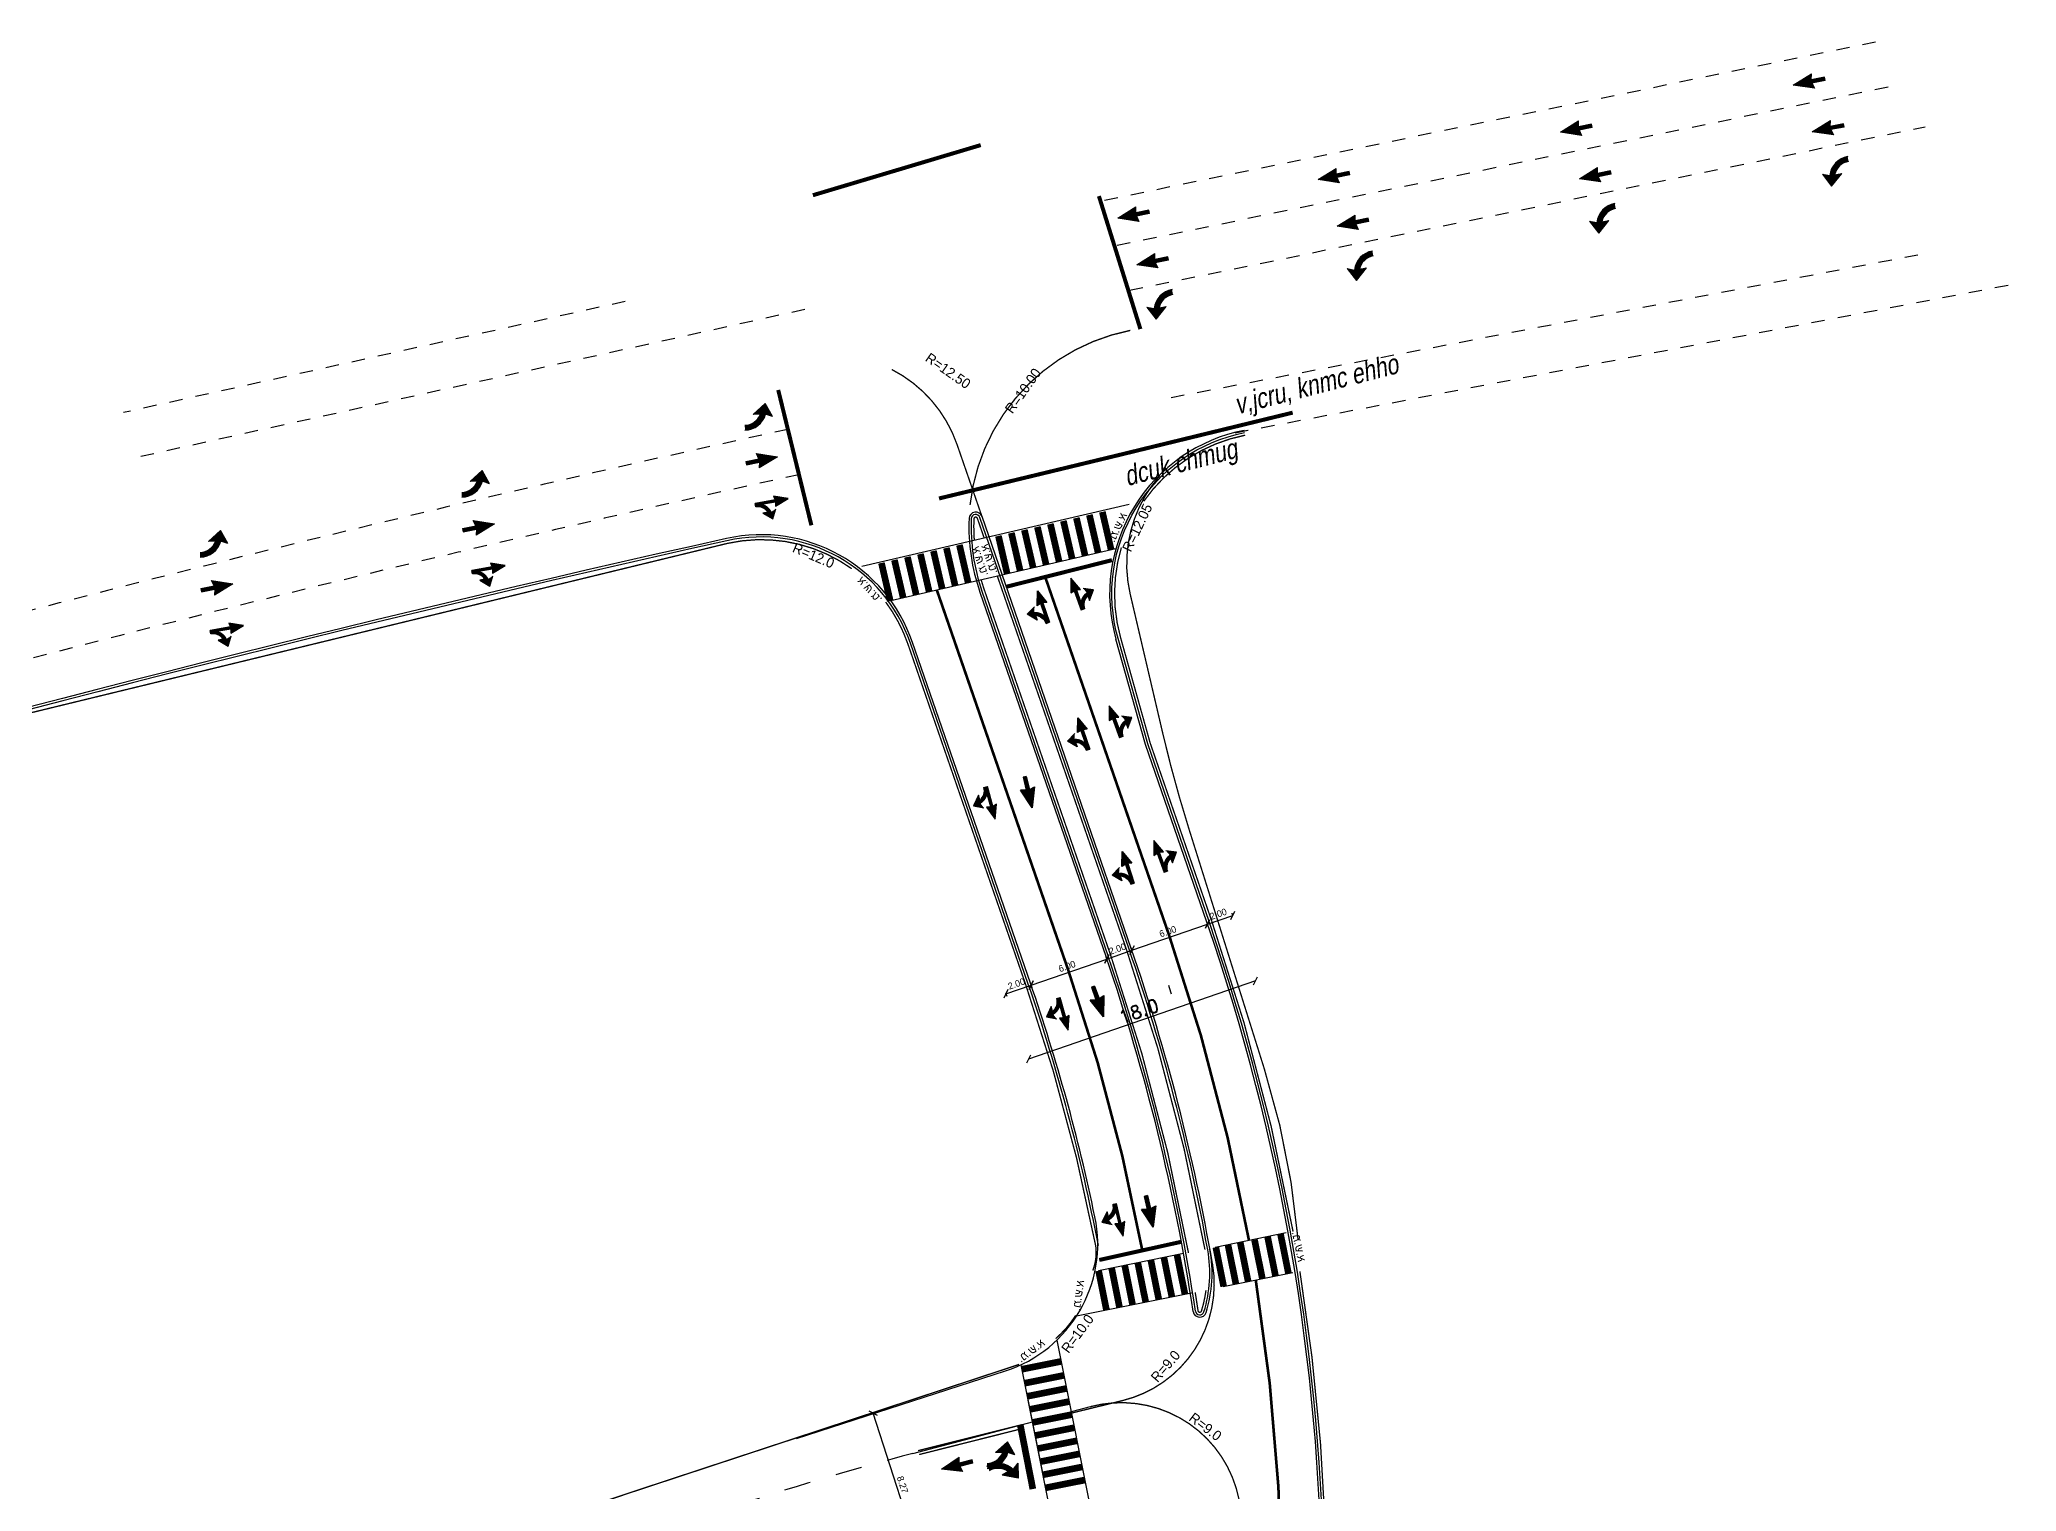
# Model space of a CAD drawing. Extents: x 183304 to 184528, y 666784 to 667526.
# Drawn here: x 184380 to 184528.2, y 667417.6 to 667526.4 of the extents above; entities that cross this region are included whole.
import ezdxf
from ezdxf.enums import TextEntityAlignment as Align

# ---------------------------------------------------------------- set-up
doc = ezdxf.new("R2010")
doc.units = 0
for name, pattern in [('1-1', [2, 1, -1]), ('D1', [2, 1, -1]), ('DASHED', [0.75, 0.5, -0.25])]:
    doc.linetypes.add(name, pattern=pattern)
for name, color, linetype in [('0-XREF', 7, 'Continuous'), ('1-1', 7, '1-1'), ('816', 7, '1-1'), ('818', 10, '1-1'), ('ASMADE', 190, 'D1'), ('D-Cross', 151, 'Continuous'), ('D-D13', 7, 'Continuous'), ('D-Dim', 7, 'Continuous'), ('D-EV-INSIDE', 2, 'Continuous'), ('D-Nativ', 7, '1-1'), ('D-Parking', 123, 'DASHED'), ('D-Road', 7, 'Continuous'), ('d-sdwlk', 7, 'Continuous'), ('D-SEVA', 7, 'Continuous'), ('D-TEXT', 7, 'Continuous'), ('Layer6', 11, 'D1'), ('TR-TXT', 2, 'Continuous'), ('zeva', 7, 'Continuous')]:
    doc.layers.add(name, color=color, linetype=linetype)
doc.styles.add('0-Techno', font='0-techno')
doc.styles.add('DDIM', font='heb.shx')
doc.styles.add('MIR2', font='mirym.shx', dxfattribs={"width": 0.8, "oblique": 10})
doc.styles.add('oron', font='oron.shx')
doc.styles.add('ROMAND', font='romand')
doc.dimstyles.new('D-Dim250', dxfattribs={"dimtxt": 0.5, "dimasz": 0.5, "dimexe": 0.18, "dimexo": 0.0625, "dimgap": 0.2, "dimtad": 1, "dimtoh": 1, "dimzin": 0, "dimdsep": 46, "dimtxsty": 'oron', "dimblk": 'OBLIQUE', "dimcen": 0.09, "dimadec": 0, "dimazin": 0, "dimtfac": 1, "dimtofl": 0, "dimtmove": 0, "dimatfit": 3, "dimfxl": 1, "dimtolj": 1, "dimtzin": 0, "dimarcsym": 0})
doc.dimstyles.new('DDIM', dxfattribs={"dimscale": 1.35, "dimtxt": 0.75, "dimasz": 0.35, "dimexe": 0, "dimexo": 0.5, "dimgap": 0.15, "dimtad": 1, "dimdec": 1, "dimzin": 0, "dimdsep": 46, "dimtxsty": 'ROMAND', "dimblk1": 'OBLIQUE', "dimblk2": 'OBLIQUE', "dimsah": 1, "dimcen": 0.5, "dimse1": 1, "dimse2": 1, "dimadec": 0, "dimazin": 0, "dimtfac": 0.75, "dimtdec": 1, "dimtmove": 2, "dimatfit": 3, "dimldrblk": 'OBLIQUE', "dimfxl": 1, "dimtolj": 1, "dimtzin": 0, "dimarcsym": 0})

# ---------------------------------------------------------------- blocks, each defined once
blk = doc.blocks.new('DD-13SS')
at = {"layer": 'D-D13'}
for p, q in [((-0.55, -1.5), (0, 0)), ((0, 0), (0.55, -1.5)), ((-0.125, -1.4), (-0.55, -1.5)), ((-0.125, -2.4), (-0.125, -1.4)), ((0.125, -1.4), (0.55, -1.5)), ((0.125, -2.4), (0.125, -1.4)), ((-0.125, -2.4), (0.125, -2.4))]:
    blk.add_line(p, q, dxfattribs=at)
for points in [[(-0.125, -1.4), (-0.55, -1.5), (0, 0)], [(0.125, -1.4), (0, 0), (-0.125, -1.4)], [(0.55, -1.5), (0, 0), (0.125, -1.4)], [(-0.125, -2.4), (0.125, -1.4), (-0.125, -1.4)], [(0.125, -1.4), (-0.125, -2.4), (0.125, -2.4)]]:
    blk.add_solid(points, dxfattribs=at)
blk = doc.blocks.new('dd-13srr')
at = {"layer": 'D-D13'}
for p, q in [((0, 0), (-0.55, -1.5)), ((0.55, -1.5), (0, 0)), ((-0.55, -1.5), (-0.13, -1.4)), ((-0.13, -1.4), (-0.13, -3.6)), ((0.12, -1.4), (0.55, -1.5)), ((0.12, -1.4), (0.12, -2.72)), ((1.85, -2.02), (0.85, -1.5)), ((1.05, -2.95), (1.85, -2.02)), ((0.25, -3.6), (-0.13, -3.6)), ((1.05, -2.4), (1.05, -2.95))]:
    blk.add_line(p, q, dxfattribs=at)
blk.add_arc((1.55, -3.6), 1.3, 112.6199, 180, dxfattribs=at)
for points in [[(-0.13, -1.4), (-0.55, -1.5), (0, 0)], [(-0.13, -1.4), (0, 0), (0.12, -1.4)], [(0.12, -1.4), (0.55, -1.5), (0, 0)], [(-0.13, -3.6), (-0.13, -1.4), (0.12, -2.72)], [(0.12, -1.4), (0.12, -2.72), (-0.13, -1.4)], [(0.73, -2.15), (0.98, -2.43), (0.89, -2.08)], [(1.05, -2.02), (0.85, -1.5), (1.85, -2.02)], [(0.89, -2.08), (1.05, -2.4), (0.97, -2.05)], [(0.98, -2.43), (0.89, -2.08), (1.05, -2.4)], [(0.97, -2.05), (1.05, -2.4), (1.05, -2.02)], [(1.05, -2.4), (1.85, -2.02), (1.05, -2.02)], [(1.05, -2.4), (1.05, -2.95), (1.85, -2.02)], [(-0.13, -3.07), (-0.13, -2.72), (0.12, -2.72)], [(-0.13, -3.07), (0, -2.89), (0.01, -2.94)], [(-0.13, -3.07), (-0.05, -3.1), (0.01, -2.94)], [(-0.13, -3.07), (-0.05, -3.1), (-0.13, -3.26)], [(-0.1, -3.29), (-0.13, -3.26), (-0.05, -3.1)], [(-0.13, -3.37), (-0.1, -3.29), (-0.13, -3.26)], [(-0.13, -3.6), (-0.13, -3.37), (-0.1, -3.29)], [(-0.13, -3.6), (0.25, -3.5), (-0.12, -3.46)], [(-0.12, -3.46), (0.27, -3.4), (-0.1, -3.34)], [(0.25, -3.5), (-0.12, -3.46), (0.27, -3.4)], [(0.25, -3.6), (-0.13, -3.6), (0.25, -3.5)], [(-0.1, -3.34), (0.28, -3.31), (-0.08, -3.24)], [(0.27, -3.4), (-0.1, -3.34), (0.28, -3.31)], [(-0.08, -3.24), (0.31, -3.21), (-0.06, -3.13)], [(0.28, -3.31), (-0.08, -3.24), (0.31, -3.21)], [(-0.06, -3.13), (0.31, -3.21), (-0.01, -2.99)], [(-0.01, -2.99), (0.36, -3.08), (0.04, -2.87)], [(0.31, -3.21), (-0.01, -2.99), (0.36, -3.08)], [(0, -2.89), (0.06, -2.84), (0.12, -2.72)], [(0.01, -2.94), (0, -2.89), (0.06, -2.84)], [(0.04, -2.87), (0.42, -2.96), (0.12, -2.74)], [(0.36, -3.08), (0.04, -2.87), (0.42, -2.96)], [(0.12, -2.72), (0.13, -2.72), (0.06, -2.84)], [(0.12, -2.74), (0.49, -2.84), (0.23, -2.58)], [(0.42, -2.96), (0.12, -2.74), (0.49, -2.84)], [(0.23, -2.58), (0.58, -2.74), (0.34, -2.45)], [(0.49, -2.84), (0.23, -2.58), (0.58, -2.74)], [(0.34, -2.45), (0.69, -2.63), (0.49, -2.31)], [(0.58, -2.74), (0.34, -2.45), (0.69, -2.63)], [(0.49, -2.31), (0.78, -2.55), (0.61, -2.23)], [(0.69, -2.63), (0.49, -2.31), (0.78, -2.55)], [(0.61, -2.23), (0.87, -2.49), (0.73, -2.15)], [(0.78, -2.55), (0.61, -2.23), (0.87, -2.49)], [(0.87, -2.49), (0.73, -2.15), (0.98, -2.43)]]:
    blk.add_solid(points, dxfattribs=at)
blk = doc.blocks.new('DD-13LL')
at = {"layer": 'D-D13'}
for p, q in [((0, 0), (-1, -0.53)), ((0, 0), (-0.2, -0.52)), ((-1, -0.53), (-0.2, -1.45)), ((-0.2, -0.9), (-0.2, -1.45))]:
    blk.add_line(p, q, dxfattribs=at)
for centre, radius, end in [((-0.68, -2.1), 1.65, 73.269), ((-0.7, -2.1), 1.3, 67.3801)]:
    blk.add_arc(centre, radius, 0, end, dxfattribs=at)
for points in [[(-0.2, -0.52), (0, 0), (-1, -0.53)], [(-0.2, -0.9), (-1, -0.53), (-0.2, -0.52)], [(-0.2, -0.9), (-0.2, -1.45), (-1, -0.53)], [(-0.12, -0.55), (-0.2, -0.9), (-0.2, -0.52)], [(-0.04, -0.58), (-0.2, -0.9), (-0.12, -0.55)], [(-0.13, -0.93), (-0.04, -0.58), (-0.2, -0.9)], [(0.12, -0.65), (-0.13, -0.93), (-0.04, -0.58)], [(-0.02, -0.99), (0.12, -0.65), (-0.13, -0.93)], [(0.24, -0.73), (-0.02, -0.99), (0.12, -0.65)], [(0.07, -1.05), (0.24, -0.73), (-0.02, -0.99)], [(0.36, -0.81), (0.07, -1.05), (0.24, -0.73)], [(0.16, -1.13), (0.36, -0.81), (0.07, -1.05)], [(0.51, -0.95), (0.16, -1.13), (0.36, -0.81)], [(0.27, -1.24), (0.51, -0.95), (0.16, -1.13)], [(0.62, -1.08), (0.27, -1.24), (0.51, -0.95)], [(0.36, -1.34), (0.62, -1.08), (0.27, -1.24)], [(0.73, -1.24), (0.36, -1.34), (0.62, -1.08)], [(0.43, -1.46), (0.73, -1.24), (0.36, -1.34)], [(0.81, -1.37), (0.43, -1.46), (0.73, -1.24)], [(0.49, -1.58), (0.81, -1.37), (0.43, -1.46)], [(0.86, -1.49), (0.49, -1.58), (0.81, -1.37)], [(0.54, -1.71), (0.86, -1.49), (0.49, -1.58)], [(0.91, -1.63), (0.54, -1.71), (0.86, -1.49)], [(0.93, -1.74), (0.54, -1.71), (0.91, -1.63)], [(0.57, -1.81), (0.93, -1.74), (0.54, -1.71)], [(0.95, -1.84), (0.57, -1.81), (0.93, -1.74)], [(0.58, -1.9), (0.95, -1.84), (0.57, -1.81)], [(0.97, -1.96), (0.58, -1.9), (0.95, -1.84)], [(0.6, -2), (0.97, -1.96), (0.58, -1.9)], [(0.97, -2.1), (0.6, -2), (0.97, -1.96)], [(0.6, -2.1), (0.97, -2.1), (0.6, -2)]]:
    blk.add_solid(points, dxfattribs=at)
blk = doc.blocks.new('_Oblique')
at = {"color": 0, "linetype": 'ByBlock', "lineweight": -2}
blk.add_line((-0.5, -0.5), (0.5, 0.5), dxfattribs=at)
blk = doc.blocks.new('*D306')
at = {"layer": 'D-Dim', "color": 0, "lineweight": -2, "transparency": 16777216}
for p, q in [((184443.05, 667423.6), (184442.36, 667423.38)), ((184445.06, 667415.55), (184442.53, 667423.43)), ((184445.58, 667415.72), (184444.88, 667415.5))]:
    blk.add_line(p, q, dxfattribs=at)
at = {"layer": 'DEFPOINTS', "color": 0, "transparency": 16777216}
for p in [(184442.53, 667423.43), (184443.11, 667423.62), (184445.64, 667415.74)]:
    blk.add_point(p, dxfattribs=at)
at = {"layer": 'D-Dim', "color": 0, "lineweight": -2, "transparency": 16777216, "xscale": 0.5, "yscale": 0.5, "zscale": 0.5}
for p, rotation in [((184442.53, 667423.43), 107.7893225413629), ((184445.06, 667415.55), 287.789322541363)]:
    blk.add_blockref('_Oblique', p, dxfattribs=dict(at, rotation=rotation))
at = {"layer": 'D-Dim', "color": 0, "transparency": 16777216, "insert": (184444.72, 667418.08), "char_height": 0.5, "attachment_point": 5, "rotation": 287.7893, "style": 'oron'}
blk.add_mtext('\\A1;8.27', dxfattribs=at)
blk = doc.blocks.new('*D312')
at = {"layer": 'D-Dim', "color": 0, "lineweight": -2, "ltscale": 0.5, "transparency": 16777216}
blk.add_line((184471.18, 667455.85), (184454.17, 667449.97), dxfattribs=at)
at = {"layer": 'DEFPOINTS', "color": 0, "ltscale": 0.5, "transparency": 16777216}
for p in [(184471.15, 667455.94), (184454.13, 667450.06), (184454.17, 667449.97)]:
    blk.add_point(p, dxfattribs=at)
at = {"layer": 'D-Dim', "color": 0, "lineweight": -2, "ltscale": 0.5, "transparency": 16777216, "xscale": 0.4725, "yscale": 0.4725, "zscale": 0.4725}
for p, rotation in [((184471.18, 667455.85), 19.07238457462799), ((184454.17, 667449.97), 199.072384574628)]:
    blk.add_blockref('_Oblique', p, dxfattribs=dict(at, rotation=rotation))
at = {"layer": 'D-Dim', "color": 0, "ltscale": 0.5, "transparency": 16777216, "insert": (184462.44, 667453.58), "char_height": 1.012, "attachment_point": 5, "rotation": 19.0724, "style": 'ROMAND'}
blk.add_mtext('\\A1;18.0', dxfattribs=at)
blk = doc.blocks.new('*D313')
at = {"layer": 'D-Dim', "color": 0, "lineweight": -2, "transparency": 16777216}
for p, q in [((184454.36, 667455.53), (184460.03, 667457.49)), ((184460.01, 667457.55), (184459.97, 667457.66)), ((184454.33, 667455.61), (184454.42, 667455.36))]:
    blk.add_line(p, q, dxfattribs=at)
at = {"layer": 'DEFPOINTS', "color": 0, "transparency": 16777216}
for p in [(184460.03, 667457.49), (184460.03, 667457.49), (184454.31, 667455.67)]:
    blk.add_point(p, dxfattribs=at)
at = {"layer": 'D-Dim', "color": 0, "lineweight": -2, "transparency": 16777216, "xscale": 0.5, "yscale": 0.5, "zscale": 0.5}
for p, rotation in [((184460.03, 667457.49), 19.07238458893114), ((184454.36, 667455.53), 199.0723845889312)]:
    blk.add_blockref('_Oblique', p, dxfattribs=dict(at, rotation=rotation))
at = {"layer": 'D-Dim', "color": 0, "transparency": 16777216, "insert": (184457.05, 667456.94), "char_height": 0.5, "attachment_point": 5, "rotation": 19.0724, "style": 'oron'}
blk.add_mtext('\\A1;6.00', dxfattribs=at)
blk = doc.blocks.new('*D314')
at = {"layer": 'D-Dim', "color": 0, "lineweight": -2, "transparency": 16777216}
for p, q in [((184461.92, 667458.15), (184467.59, 667460.11)), ((184467.57, 667460.15), (184467.53, 667460.28)), ((184461.9, 667458.2), (184461.86, 667458.32))]:
    blk.add_line(p, q, dxfattribs=at)
at = {"layer": 'DEFPOINTS', "color": 0, "transparency": 16777216}
for p in [(184467.59, 667460.11), (184467.59, 667460.09), (184461.92, 667458.14)]:
    blk.add_point(p, dxfattribs=at)
at = {"layer": 'D-Dim', "color": 0, "lineweight": -2, "transparency": 16777216, "xscale": 0.5, "yscale": 0.5, "zscale": 0.5}
for p, rotation in [((184467.59, 667460.11), 19.07238458893114), ((184461.92, 667458.15), 199.0723845889312)]:
    blk.add_blockref('_Oblique', p, dxfattribs=dict(at, rotation=rotation))
at = {"layer": 'D-Dim', "color": 0, "transparency": 16777216, "insert": (184464.61, 667459.55), "char_height": 0.5, "attachment_point": 5, "rotation": 19.0724, "style": 'oron'}
blk.add_mtext('\\A1;6.00', dxfattribs=at)
blk = doc.blocks.new('*D315')
at = {"layer": 'D-Dim', "color": 0, "lineweight": -2, "transparency": 16777216}
for p, q in [((184467.57, 667460.15), (184467.53, 667460.28)), ((184467.59, 667460.11), (184469.48, 667460.76)), ((184469.46, 667460.8), (184469.42, 667460.93))]:
    blk.add_line(p, q, dxfattribs=at)
at = {"layer": 'DEFPOINTS', "color": 0, "transparency": 16777216}
for p in [(184467.59, 667460.09), (184469.48, 667460.76), (184469.48, 667460.75)]:
    blk.add_point(p, dxfattribs=at)
at = {"layer": 'D-Dim', "color": 0, "lineweight": -2, "transparency": 16777216, "xscale": 0.5, "yscale": 0.5, "zscale": 0.5}
for p, rotation in [((184469.48, 667460.76), 19.07238458893114), ((184467.59, 667460.11), 199.0723845889312)]:
    blk.add_blockref('_Oblique', p, dxfattribs=dict(at, rotation=rotation))
at = {"layer": 'D-Dim', "color": 0, "transparency": 16777216, "insert": (184468.39, 667460.86), "char_height": 0.5, "attachment_point": 5, "rotation": 19.0724, "style": 'oron'}
blk.add_mtext('\\A1;2.00', dxfattribs=at)
blk = doc.blocks.new('*D316')
at = {"layer": 'D-Dim', "color": 0, "lineweight": -2, "transparency": 16777216}
for p, q in [((184452.47, 667454.88), (184454.36, 667455.53)), ((184454.33, 667455.61), (184454.42, 667455.36)), ((184452.44, 667454.96), (184452.53, 667454.71))]:
    blk.add_line(p, q, dxfattribs=at)
at = {"layer": 'DEFPOINTS', "color": 0, "transparency": 16777216}
for p in [(184454.31, 667455.67), (184454.36, 667455.53), (184452.42, 667455.02)]:
    blk.add_point(p, dxfattribs=at)
at = {"layer": 'D-Dim', "color": 0, "lineweight": -2, "transparency": 16777216, "xscale": 0.5, "yscale": 0.5, "zscale": 0.5}
for p, rotation in [((184452.47, 667454.88), 199.0723845852343), ((184454.36, 667455.53), 19.07238458523428)]:
    blk.add_blockref('_Oblique', p, dxfattribs=dict(at, rotation=rotation))
at = {"layer": 'D-Dim', "color": 0, "transparency": 16777216, "insert": (184453.26, 667455.63), "char_height": 0.5, "attachment_point": 5, "rotation": 19.0724, "style": 'oron'}
blk.add_mtext('\\A1;2.00', dxfattribs=at)
blk = doc.blocks.new('*D317')
at = {"layer": 'D-Dim', "color": 0, "lineweight": -2, "transparency": 16777216}
for p, q in [((184460.03, 667457.49), (184461.92, 667458.15)), ((184461.9, 667458.2), (184461.86, 667458.32)), ((184460.01, 667457.55), (184459.97, 667457.66))]:
    blk.add_line(p, q, dxfattribs=at)
at = {"layer": 'DEFPOINTS', "color": 0, "transparency": 16777216}
for p in [(184461.92, 667458.15), (184461.92, 667458.14), (184460.03, 667457.49)]:
    blk.add_point(p, dxfattribs=at)
at = {"layer": 'D-Dim', "color": 0, "lineweight": -2, "transparency": 16777216, "xscale": 0.5, "yscale": 0.5, "zscale": 0.5}
for p, rotation in [((184461.92, 667458.15), 19.07238458893114), ((184460.03, 667457.49), 199.0723845889312)]:
    blk.add_blockref('_Oblique', p, dxfattribs=dict(at, rotation=rotation))
at = {"layer": 'D-Dim', "color": 0, "transparency": 16777216, "insert": (184460.83, 667458.25), "char_height": 0.5, "attachment_point": 5, "rotation": 19.0724, "style": 'oron'}
blk.add_mtext('\\A1;2.00', dxfattribs=at)

msp = doc.modelspace()

# ---------------------------------------------------------------- linework, layer by layer
at = {"layer": '0-XREF', "const_width": 0.3}
msp.add_lwpolyline([(184473.968, 667498.454), (184461.039, 667495.301), (184447.457, 667492.02)], dxfattribs=at)
at = {"layer": '1-1', "ltscale": 2}
msp.add_arc((184495.752, 667226.832), 200, 104.55434, 108.31066, dxfattribs=at)
at = {"layer": '816', "const_width": 0.1}
for points in [[(184450.844, 667489.045), (184450.328, 667490.536, 0.8287183), (184450.075, 667490.499, 0.0278166), (184450.099, 667488.873)], [(184450.618, 667485.913, 0.0141521), (184450.866, 667485.124), (184460.33, 667457.751, -0.0386413), (184466.159, 667435.447)], [(184467.394, 667435.701, 0.0385906), (184461.521, 667458.163), (184451.829, 667486.193)], [(184466.661, 667432.496, -0.0023399), (184466.875, 667431.115)], [(184466.875, 667431.115, 0.7975723), (184467.127, 667431.096, 0.0416387), (184467.471, 667432.659, 0.0416387)]]:
    msp.add_lwpolyline(points, format="xyb", dxfattribs=at)
at = {"layer": '818', "const_width": 0.1}
for points in [[(184462.801, 667491.808, -0.1941513), (184470.406, 667496.765)], [(184440.916, 667486.751, 0.2136745), (184431.603, 667488.655, 0.0289422), (184265.815, 667441.493)], [(184473.998, 667437.057, 0.0383336), (184467.891, 667460.365), (184463.289, 667473.674), (184461.068, 667481.581, -0.1421574), (184461.125, 667488.342, -0.1421574)], [(184458.986, 667434.134, 0.1238867), (184459.204, 667435.974, 0.0355649), (184453.96, 667455.549), (184445.124, 667481.104, 0.0771724), (184443.455, 667484.258, 0.0771724)], [(184476.425, 667414.685, 0.0309818), (184474.51, 667434.075, 0.0309818)], [(184456.198, 667429.027, 0.0738213), (184457.701, 667430.773, 0.1100521)]]:
    msp.add_lwpolyline(points, format="xyb", dxfattribs=at)
at = {"layer": '818', "const_width": 0.1, "flags": 128}
msp.add_lwpolyline([(184453.458, 667427.093), (184424.187, 667417.442), (184400.759, 667409.549), (184385.493, 667404.49), (184360.701, 667396.273), (184347.222, 667391.769)], dxfattribs=at)
at = {"layer": 'ASMADE', "const_width": 0.1}
msp.add_lwpolyline([(184474.38, 667436.401, 0.0547201), (184471.844, 667449.247), (184466.186, 667467.264, -0.0186325), (184464.22, 667474.45), (184461.788, 667484.852, -0.2424914), (184464.019, 667493.737)], format="xyb", dxfattribs=at)
at = {"layer": 'D-Cross', "ltscale": 0.5, "const_width": 0.5}
for points in [[(184457.753, 667490.564), (184458.411, 667487.715)], [(184458.727, 667490.79), (184459.386, 667487.94)], [(184459.701, 667491.015), (184460.36, 667488.165)], [(184451.907, 667489.214), (184452.566, 667486.364)], [(184452.881, 667489.439), (184453.54, 667486.589)], [(184453.856, 667489.664), (184454.514, 667486.814)], [(184454.83, 667489.889), (184455.488, 667487.039)], [(184455.804, 667490.114), (184456.463, 667487.264)], [(184456.779, 667490.339), (184457.437, 667487.489)], [(184445.087, 667487.637), (184445.745, 667484.787)], [(184446.061, 667487.863), (184446.72, 667485.013)], [(184447.035, 667488.088), (184447.694, 667485.238)], [(184448.01, 667488.313), (184448.668, 667485.463)], [(184448.984, 667488.538), (184449.643, 667485.688)], [(184443.138, 667487.187), (184443.797, 667484.337)], [(184444.112, 667487.412), (184444.771, 667484.562)], [(184468.797, 667432.937), (184468.205, 667435.878)], [(184469.715, 667433.107), (184469.123, 667436.048)], [(184470.631, 667433.306), (184470.039, 667436.247)], [(184471.701, 667433.497), (184471.109, 667436.438)], [(184472.682, 667433.717), (184472.09, 667436.658)], [(184473.654, 667433.911), (184473.062, 667436.852)], [(184460.988, 667431.377), (184460.396, 667434.318)], [(184461.968, 667431.575), (184461.376, 667434.516)], [(184462.949, 667431.772), (184462.356, 667434.713)], [(184463.929, 667431.969), (184463.337, 667434.91)], [(184464.909, 667432.167), (184464.317, 667435.108)], [(184465.89, 667432.364), (184465.297, 667435.305)], [(184460.008, 667431.18), (184459.415, 667434.121)], [(184453.629, 667426.726), (184456.571, 667427.314)], [(184453.867, 667425.682), (184456.809, 667426.27)], [(184454.063, 667424.702), (184457.005, 667425.289)], [(184454.063, 667424.702), (184457.005, 667425.289)], [(184454.063, 667424.702), (184457.005, 667425.289)], [(184455.579, 667426.024), (184456.809, 667426.27)], [(184455.579, 667426.024), (184456.809, 667426.27)], [(184454.259, 667423.721), (184457.201, 667424.309)], [(184454.259, 667423.721), (184457.201, 667424.309)], [(184454.259, 667423.721), (184457.201, 667424.309)], [(184454.455, 667422.74), (184457.397, 667423.328)], [(184454.455, 667422.74), (184457.397, 667423.328)], [(184454.455, 667422.74), (184457.397, 667423.328)], [(184454.651, 667421.76), (184457.593, 667422.348)], [(184454.651, 667421.76), (184457.593, 667422.348)], [(184454.651, 667421.76), (184457.593, 667422.348)], [(184454.847, 667420.779), (184457.789, 667421.367)], [(184454.847, 667420.779), (184457.789, 667421.367)], [(184454.847, 667420.779), (184457.789, 667421.367)], [(184455.043, 667419.799), (184457.985, 667420.386)], [(184455.043, 667419.799), (184457.985, 667420.386)], [(184455.043, 667419.799), (184457.985, 667420.386)], [(184455.239, 667418.818), (184458.181, 667419.406)], [(184455.239, 667418.818), (184458.181, 667419.406)], [(184455.435, 667417.837), (184458.377, 667418.425)], [(184455.435, 667417.837), (184458.377, 667418.425)]]:
    msp.add_lwpolyline(points, dxfattribs=at)
at = {"layer": 'D-Dim', "ltscale": 0.1}
msp.add_line((184445.493, 667420.414), (184458.818, 667423.931), dxfattribs=at)
at = {"layer": 'D-Dim', "ltscale": 0.5}
msp.add_arc((184321.482, 667410.855), 150, 17.05801, 17.31462, dxfattribs=at)
at = {"layer": 'D-EV-INSIDE'}
for p, q in [((184461.71, 667458.228), (184450.517, 667490.602)), ((184450.677, 667485.058), (184460.141, 667457.686)), ((184454.149, 667455.614), (184445.313, 667481.169))]:
    msp.add_line(p, q, dxfattribs=at)
msp.add_lwpolyline([(184476.807, 667371.46, -0.0047987), (184476.477, 667390.514), (184476.325, 667410.157, 0.0814663), (184467.702, 667460.3), (184463.098, 667473.615), (184460.875, 667481.527, -0.4378034), (184470.368, 667496.961)], format="xyb", dxfattribs=at)
for centre, radius, start, end in [((184450.205, 667490.494), 0.33, 19.07238, 177.66903), ((184464.693, 667489.904), 14.83, 177.66903, 199.07238), ((184755.751, 666034.209), 1490.33, 102.564021, 109.195226), ((184434.133, 667477.304), 11.83, 19.07238, 102.56402), ((184319.159, 667408.943), 150.83, 10.21069, 19.07238), ((184319.159, 667408.943), 149.17, 8.53635, 19.07238), ((184319.159, 667408.943), 142.83, 10.92494, 19.07238), ((184457.926, 667433.937), 9.83, 342.83592, 10.21069), ((184467.003, 667431.134), 0.33, 188.53635, 342.83592)]:
    msp.add_arc(centre, radius, start, end, dxfattribs=at)
at = {"layer": 'D-Nativ', "const_width": 0.1, "flags": 128}
for points in [[(184461.801, 667504.623, 0.3280645), (184449.782, 667491.532)], [(184443.915, 667501.69, -0.1936105), (184448.811, 667496.055), (184450.678, 667490.657)]]:
    msp.add_lwpolyline(points, format="xyb", dxfattribs=at)
at = {"layer": 'D-Nativ', "ltscale": 2, "const_width": 0.2, "flags": 128}
for points in [[(184447.293, 667485.145), (184457.145, 667456.65, -0.0372687), (184462.698, 667435.637, -0.0372687)], [(184455.415, 667486.136), (184464.706, 667459.264, -0.0384592), (184470.696, 667436.379, -0.0384592)], [(184471.203, 667433.411, -0.0379763), (184473.155, 667410.133), (184473.307, 667390.489, 0.0047987), (184473.638, 667371.374)]]:
    msp.add_lwpolyline(points, format="xyb", dxfattribs=at)
at = {"layer": 'D-Nativ', "const_width": 0.1}
for points in [[(184457.374, 667423.443), (184461.228, 667424.388, 0.3940654), (184467.953, 667434.662)], [(184470.115, 667415.299, 0.4896056), (184458.818, 667423.931)]]:
    msp.add_lwpolyline(points, format="xyb", dxfattribs=at)
at = {"layer": 'D-Road'}
for p, q in [((184470.188, 667497.054), (184470.607, 667497.134)), ((184461.871, 667458.284), (184450.678, 667490.657)), ((184450.516, 667485.003), (184459.98, 667457.63)), ((184454.31, 667455.67), (184445.474, 667481.225)), ((184462.936, 667473.564), (184460.712, 667481.481)), ((184467.541, 667460.244), (184462.936, 667473.564)), ((184436.768, 667421.544), (184452.429, 667426.608))]:
    msp.add_line(p, q, dxfattribs=at)
for centre, radius, start, end in [((184472.746, 667484.862), 12.5, 101.11805, 195.69391), ((184450.205, 667490.494), 0.5, 19.07238, 177.66903), ((184434.133, 667477.304), 12, 19.07238, 102.56402), ((184464.693, 667489.904), 15, 177.66903, 199.07238), ((184755.751, 666034.209), 1490.5, 102.564021, 109.195226), ((184319.159, 667408.943), 157, 0.44281, 19.07238), ((184319.159, 667408.943), 151, 9.80684, 19.07238), ((184319.159, 667408.943), 149, 8.53635, 19.07238), ((184319.159, 667408.943), 143, 11.79222, 19.07238), ((184449.352, 667436.123), 10, 287.91938, 11.79222), ((184457.926, 667433.937), 10, 342.83592, 10.21069), ((184467.003, 667431.134), 0.5, 188.53635, 342.83592)]:
    msp.add_arc(centre, radius, start, end, dxfattribs=at)
at = {"layer": 'd-sdwlk'}
msp.add_line((184461.716, 667491.557), (184441.681, 667486.927), dxfattribs=at)
at = {"layer": 'd-sdwlk', "extrusion": (2.41739e-17, -1.20055e-16, -1)}
for p, q in [((184473.469, 667436.949), (184468.17, 667435.86)), ((184465.791, 667435.405), (184459.415, 667434.121))]:
    msp.add_line(p, q, dxfattribs=at)
at = {"layer": 'd-sdwlk', "extrusion": (1.20091e-16, 2.39953e-17, -1)}
msp.add_line((184456.281, 667428.912), (184459.202, 667414.295), dxfattribs=at)
at = {"layer": 'd-sdwlk'}
for points in [[(184460.712, 667488.246), (184443.847, 667484.349)], [(184473.98, 667433.97), (184468.762, 667432.919)], [(184466.388, 667432.439), (184457.755, 667430.701)], [(184453.591, 667427.065), (184455.696, 667416.528)], [(184453.985, 667425.091), (184455.234, 667418.844)]]:
    msp.add_lwpolyline(points, dxfattribs=at)
at = {"layer": 'D-SEVA', "flags": 128}
for points, const_width in [([(184460.421, 667487.395), (184452.474, 667485.395)], 0.3), ([(184459.467, 667434.925), (184465.628, 667436.291)], 0.3), ([(184454.49, 667417.752), (184453.557, 667422.507)], 0.5)]:
    msp.add_lwpolyline(points, dxfattribs=dict(at, const_width=const_width))
at = {"layer": 'Layer6'}
for p, q in [((184459.873, 667514.392), (184518.455, 667526.429)), ((184460.81, 667511.011), (184519.391, 667523.048)), ((184461.746, 667507.631), (184521.38, 667519.884)), ((184464.853, 667499.598), (184521.555, 667510.431)), ((184469.649, 667496.951), (184528.231, 667508.143)), ((184423.933, 667506.788), (184386.325, 667498.46)), ((184437.404, 667506.186), (184387.082, 667495.042))]:
    msp.add_line(p, q, dxfattribs=at)
at = {"layer": 'Layer6', "const_width": 0.3, "flags": 128}
for points in [[(184450.581, 667518.515), (184437.997, 667514.755)], [(184459.442, 667514.693), (184462.553, 667504.72)], [(184435.4, 667500.155), (184437.886, 667490.009)]]:
    msp.add_lwpolyline(points, dxfattribs=at)
at = {"layer": 'Layer6'}
for radius, start in [(1497.5, 102.324063), (1494, 102.320682)]:
    msp.add_arc((184755.751, 666034.209), radius, start, 104.616666, dxfattribs=at)
at = {"layer": 'zeva', "const_width": 0.1}
for points in [[(184445.887, 667420.627), (184453.723, 667422.586)], [(184445.966, 667420.337), (184453.8, 667422.311)]]:
    msp.add_lwpolyline(points, dxfattribs=at)

# ---------------------------------------------------------------- block references
at = {"layer": 'D-Dim', "ltscale": 0.5, "rotation": 271.165213241994}
msp.add_blockref('DD-13LL', (184453.146, 667420.312), dxfattribs=at)
at = {"layer": 'D-Dim', "ltscale": 0.5, "xscale": -1, "rotation": 300.3080388536508}
msp.add_blockref('DD-13LL', (184453.352, 667419.689), dxfattribs=at)
at = {"layer": 'D-Parking', "ltscale": 0.5}
for p, rotation in [((184454.436, 667468.821), 193.473009133003), ((184459.792, 667453.159), 199.204292950226), ((184463.514, 667437.39), 193.473009133003), ((184447.634, 667419.241), 103.8003835101127)]:
    msp.add_blockref('DD-13SS', p, dxfattribs=dict(at, rotation=rotation))
at = {"layer": 'D-Road', "ltscale": 0.5, "yscale": 0.7}
for p, xscale, rotation in [((184457.336, 667486.057), 0.7, 20.01033972825138), ((184454.832, 667485.09), -0.7000000000000002, 18.80855917638227), ((184460.22, 667476.48), 0.7, 20.01033972825138), ((184457.851, 667475.582), -0.7000000000000002, 18.80855917638227), ((184451.673, 667467.976), 0.7, 195.6625930105831), ((184461.198, 667465.542), -0.7000000000000002, 18.80855917638227), ((184463.553, 667466.382), 0.7, 20.01033972825138), ((184457.135, 667452.148), 0.7, 195.6625930105831), ((184461.26, 667436.699), 0.7, 193.5175963228678)]:
    msp.add_blockref('dd-13srr', p, dxfattribs=dict(at, xscale=xscale, rotation=rotation))
at = {"layer": 'Layer6', "ltscale": 0.5}
for name, p, rotation in [('DD-13SS', (184511.502, 667523.016), 101.3159942783417), ('DD-13SS', (184494.042, 667519.488), 101.3159942783417), ('DD-13SS', (184512.924, 667519.521), 101.3159942783417), ('DD-13LL', (184513.68, 667516.337), 100.066108044923), ('DD-13SS', (184475.874, 667515.929), 101.3159942783417), ('DD-13SS', (184495.464, 667515.993), 101.3159942783417), ('DD-13SS', (184460.852, 667513.041), 101.3159942783417), ('DD-13SS', (184477.295, 667512.435), 101.3159942783417), ('DD-13LL', (184496.22, 667512.808), 100.066108044923), ('DD-13SS', (184462.274, 667509.546), 101.3159942783417), ('DD-13LL', (184478.051, 667509.25), 100.066108044923), ('DD-13LL', (184463.03, 667506.362), 100.066108044923), ('DD-13LL', (184434.978, 667498.158), 271.3893705274896), ('DD-13SS', (184435.343, 667495.141), 281.3183831591901), ('DD-13LL', (184413.754, 667493.13), 271.3893705274896), ('DD-13LL', (184394.136, 667488.632), 271.3893705274896), ('DD-13SS', (184414.118, 667490.113), 281.3183831591901), ('DD-13SS', (184394.501, 667485.615), 281.3183831591901)]:
    msp.add_blockref(name, p, dxfattribs=dict(at, rotation=rotation))
at = {"layer": 'Layer6', "ltscale": 0.5, "xscale": 0.7, "yscale": 0.7, "rotation": 280.3774033410514}
for p in [(184436.157, 667492.013), (184414.932, 667486.985), (184395.315, 667482.487)]:
    msp.add_blockref('dd-13srr', p, dxfattribs=at)

# ---------------------------------------------------------------- texts
at = {"layer": 'D-Dim', "style": 'DDIM'}
for s, rotation, p in [('R=12.50', 325.10043, (184446.354, 667502.377)), ('R=10.00', 54.8275, (184452.953, 667498.319)), ('R=12.05', 64.43415, (184461.83, 667487.949)), ('R=12.0', 336.99917, (184436.4, 667488.035)), ('R=10.0', 53.42827, (184457.167, 667427.872)), ('R=9.0', 49.32686, (184463.836, 667425.695)), ('R=9.0', 322.62081, (184466.125, 667422.948))]:
    msp.add_text(s, height=0.75, rotation=rotation, dxfattribs=at).set_placement(p)
at = {"layer": 'D-TEXT', "style": 'MIR2', "oblique": 10, "width": 0.8}
for s, p in [('v,jcru, knmc ehho', (184469.831, 667498.311)), ('dcuk chmug', (184461.567, 667492.944))]:
    msp.add_text(s, height=1.5, rotation=14.41819, dxfattribs=at).set_placement(p)
at = {"layer": 'TR-TXT', "style": '0-Techno', "text_generation_flag": 2}
for rotation, p in [(64.71476, (184460.595, 667488.691)), (108.69677, (184451.145, 667486.296)), (108.53239, (184451.835, 667486.469)), (131.91144, (184443.221, 667484.487)), (281.5309, (184473.91, 667437.003)), (82.00055, (184458.023, 667431.084)), (36.71804, (184453.599, 667427.202))]:
    msp.add_text('א.ש.מ.', height=0.6, rotation=rotation, dxfattribs=at).set_placement(p, align=Align.RIGHT)

# ---------------------------------------------------------------- dimensions: what is measured, and where the dimension line sits
at = {"layer": 'D-Dim'}
for base, p1, p2, picture, middle in [((184469.478, 667460.762), (184467.593, 667460.094), (184469.484, 667460.746), '*D315', (184468.386, 667460.86)), ((184467.588, 667460.108), (184461.92, 667458.139), (184467.593, 667460.094), '*D314', (184464.606, 667459.553)), ((184461.918, 667458.147), (184460.029, 667457.488), (184461.92, 667458.139), '*D317', (184460.825, 667458.246)), ((184460.027, 667457.494), (184454.31, 667455.67), (184460.029, 667457.488), '*D313', (184457.045, 667456.939))]:
    dim = msp.add_linear_dim(base=base, p1=p1, p2=p2, angle=199.07238, dimstyle='D-Dim250', override={"dimtmove": 1}, dxfattribs=at)
    dim.commit()
    dim.dimension.update_dxf_attribs({"geometry": picture, "text_midpoint": middle})
dim = msp.add_aligned_dim(p1=(184452.419, 667455.016), p2=(184454.31, 667455.67), distance=-0.144, dimstyle='D-Dim250', dxfattribs=at)
dim.commit()
dim.dimension.update_dxf_attribs({"geometry": '*D316', "text_midpoint": (184453.265, 667455.632)})
at = {"layer": 'D-Dim', "ltscale": 0.5}
dim = msp.add_aligned_dim(p1=(184471.145, 667455.941), p2=(184454.133, 667450.059), distance=0.098, dimstyle='DDIM', dxfattribs=at)
dim.commit()
dim.dimension.update_dxf_attribs({"geometry": '*D312', "text_midpoint": (184462.44, 667453.577)})
at = {"layer": 'D-Dim'}
dim = msp.add_linear_dim(base=(184442.528, 667423.431), p1=(184445.637, 667415.741), p2=(184443.11, 667423.618), angle=107.78932, dimstyle='D-Dim250', dxfattribs=at)
dim.commit()
dim.dimension.update_dxf_attribs({"geometry": '*D306', "text_midpoint": (184444.288, 667417.946), "dimtype": 161})

doc.saveas('drawing.dxf')
